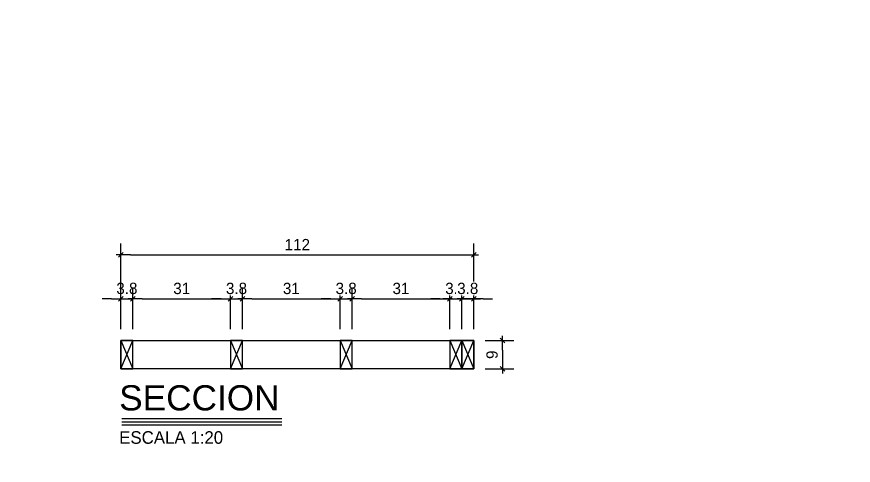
# Model space of a CAD drawing. Header units: millimetres. Extents: x 19458 to 19711, y 4351 to 4752.
# Drawn here: x 19503.885 to 19506.54, y 4521.525 to 4522.947 of the extents above; entities that cross this region are included whole.
import ezdxf
from ezdxf.enums import TextEntityAlignment as Align

# ---------------------------------------------------------------- set-up
doc = ezdxf.new("R2010")
doc.units = ezdxf.units.MM
for name, color, linetype in [('0 @ 0.2', 7, 'Continuous'), ('cotas', 1, 'Continuous'), ('cotas @ 400', 1, 'Continuous'), ('cotas @ 500', 1, 'Continuous'), ('PANELES PARED', 2, 'Continuous'), ('TEXTOS TITULOS @ 0.2', 3, 'Continuous')]:
    doc.layers.add(name, color=color, linetype=linetype)
doc.styles.add('century gothic', font='GOTHIC.TTF')
doc.styles.add('COTAS SMC', font='GOTHIC.TTF')
doc.styles.add('NOTAS', font='GOTHIC.TTF')
doc.styles.add('SMCtitulos', font='sanss___.ttf')
doc.dimstyles.new('ANOTATIVE 100 SMCONSTRUCCIONES', dxfattribs={"dimscale": 0, "dimtxt": 0.18, "dimasz": 0.15, "dimexe": 0.18, "dimexo": 0.09, "dimgap": 0.1, "dimtad": 1, "dimzin": 0, "dimdsep": 46, "dimtxsty": 'century gothic', "dimblk1": 'FLECHA1', "dimblk2": 'FLECHA1', "dimsah": 1, "dimcen": 0.18, "dimdle": 0.075, "dimclrd": 1, "dimclre": 1, "dimclrt": 2, "dimaunit": 1, "dimadec": 0, "dimazin": 0, "dimtfac": 0.75, "dimtix": 1, "dimtmove": 2, "dimatfit": 3, "dimfxl": 0.09, "dimtvp": 1.5, "dimtfill": 1, "dimtolj": 1, "dimtzin": 0, "dimarcsym": 0})
doc.dimstyles.new('ANOTATIVE CM SMCONSTRUCCIONES', dxfattribs={"dimscale": 0, "dimtxt": 0.18, "dimasz": 0.15, "dimexe": 0.18, "dimexo": 0.18, "dimgap": 0.07, "dimtad": 1, "dimdec": 1, "dimlfac": 100, "dimdsep": 46, "dimtxsty": 'century gothic', "dimblk1": 'FLECHA1', "dimblk2": 'FLECHA1', "dimsah": 1, "dimcen": 0.18, "dimdle": 0.075, "dimclrd": 1, "dimclre": 1, "dimclrt": 2, "dimaunit": 1, "dimadec": 0, "dimazin": 2, "dimtfac": 0.75, "dimtdec": 1, "dimtix": 1, "dimtmove": 2, "dimatfit": 3, "dimfxl": 0.09, "dimtvp": 1.5, "dimtfill": 1, "dimtolj": 1, "dimtzin": 0, "dimarcsym": 0})
doc.dimstyles.new('PIES SMCONSTRUCCIONES', dxfattribs={"dimscale": 0, "dimtxt": 0.18, "dimasz": 0.2, "dimexe": 0.18, "dimexo": 0, "dimgap": 0.1, "dimtad": 1, "dimdec": 0, "dimlfac": 39.370079, "dimzin": 0, "dimdsep": 46, "dimlunit": 4, "dimtxsty": 'COTAS SMC', "dimblk1": 'FLECHA1', "dimblk2": 'FLECHA1', "dimsah": 1, "dimcen": 0.2, "dimdle": 0.075, "dimclrd": 1, "dimclre": 1, "dimclrt": 2, "dimaunit": 1, "dimadec": 0, "dimazin": 0, "dimtfac": 0.75, "dimtdec": 0, "dimtix": 1, "dimtmove": 2, "dimatfit": 3, "dimfxl": 0.09, "dimtvp": 1.5, "dimtfill": 1, "dimtolj": 1, "dimtzin": 0, "dimarcsym": 0})

# ---------------------------------------------------------------- blocks, each defined once
blk = doc.blocks.new('FLECHA1')
at = {"color": 4}
blk.add_line((-0.246176, -0.248081), (0.248081, 0.25), dxfattribs=at)
at = {"color": 1}
blk.add_line((-1, 0), (0.496162, 0), dxfattribs=at)
blk = doc.blocks.new('*D574')
at = {"layer": 'cotas', "color": 1, "lineweight": -2, "transparency": 16777216}
for p, q in [((19614.326, 4625.8448), (19614.326, 4700.8448)), ((19570.9836, 4550.8448), (19524.326, 4550.8448)), ((19614.326, 4548.4298), (19614.326, 4550.8448)), ((19570.5339, 4548.4298), (19524.326, 4548.4298)), ((19614.326, 4473.4298), (19614.326, 4398.4298))]:
    blk.add_line(p, q, dxfattribs=at)
at = {"layer": 'Defpoints', "color": 0, "transparency": 16777216}
for p in [(19614.326, 4550.8448), (19615.9836, 4550.8448), (19615.5339, 4548.4298)]:
    blk.add_point(p, dxfattribs=at)
at = {"layer": 'cotas', "color": 1, "lineweight": -2, "transparency": 16777216, "xscale": 75, "yscale": 75, "zscale": 75}
for p, rotation in [((19614.326, 4550.8448), 270), ((19614.326, 4548.4298), 90)]:
    blk.add_blockref('FLECHA1', p, dxfattribs=dict(at, rotation=rotation))
at = {"layer": 'cotas', "color": 2, "transparency": 16777216, "insert": (19517.3376, 4549.6373), "char_height": 90, "attachment_point": 5, "rotation": 90, "style": 'century gothic', "bg_fill": 3, "box_fill_scale": 1.1, "bg_fill_color": 256, "bg_fill_true_color": 13158600, "bg_fill_transparency": 0}
blk.add_mtext('\\A1;2.42', dxfattribs=at)
blk = doc.blocks.new('*D626')
at = {"layer": 'cotas', "color": 1, "lineweight": -2, "transparency": 16777216}
for p, q in [((19614.326, 4610.8448), (19614.326, 4670.8448)), ((19579.9836, 4550.8448), (19542.326, 4550.8448)), ((19614.326, 4548.4298), (19614.326, 4550.8448)), ((19579.5339, 4548.4298), (19542.326, 4548.4298)), ((19614.326, 4488.4298), (19614.326, 4428.4298))]:
    blk.add_line(p, q, dxfattribs=at)
at = {"layer": 'Defpoints', "color": 0, "transparency": 16777216}
for p in [(19614.326, 4550.8448), (19615.9836, 4550.8448), (19615.5339, 4548.4298)]:
    blk.add_point(p, dxfattribs=at)
at = {"layer": 'cotas', "color": 1, "lineweight": -2, "transparency": 16777216, "xscale": 60, "yscale": 60, "zscale": 60}
for p, rotation in [((19614.326, 4550.8448), 270), ((19614.326, 4548.4298), 90)]:
    blk.add_blockref('FLECHA1', p, dxfattribs=dict(at, rotation=rotation))
at = {"layer": 'cotas', "color": 2, "transparency": 16777216, "insert": (19536.7353, 4549.6373), "char_height": 72, "attachment_point": 5, "rotation": 90, "style": 'century gothic', "bg_fill": 3, "box_fill_scale": 1.1, "bg_fill_color": 256, "bg_fill_true_color": 13158600, "bg_fill_transparency": 0}
blk.add_mtext('\\A1;2.42', dxfattribs=at)
blk = doc.blocks.new('*D629')
at = {"layer": 'cotas', "color": 1, "lineweight": -2, "transparency": 16777216}
for p, q in [((19620.0128, 4651.7533), (19620.0128, 4751.7533)), ((19620.4168, 4551.7533), (19530.0128, 4551.7533)), ((19620.0128, 4550.5333), (19620.0128, 4551.7533)), ((19620.4168, 4550.5333), (19530.0128, 4550.5333)), ((19620.0128, 4450.5333), (19620.0128, 4350.5333))]:
    blk.add_line(p, q, dxfattribs=at)
at = {"layer": 'Defpoints', "color": 0, "transparency": 16777216}
for p in [(19620.0128, 4551.7533), (19620.4168, 4551.7533), (19620.4168, 4550.5333)]:
    blk.add_point(p, dxfattribs=at)
at = {"layer": 'cotas', "color": 1, "lineweight": -2, "transparency": 16777216, "xscale": 100, "yscale": 100, "zscale": 100}
for p, rotation in [((19620.0128, 4551.7533), 270), ((19620.0128, 4550.5333), 90)]:
    blk.add_blockref('FLECHA1', p, dxfattribs=dict(at, rotation=rotation))
at = {"layer": 'cotas', "color": 2, "transparency": 16777216, "insert": (19523.8809, 4551.1433), "char_height": 90, "attachment_point": 5, "rotation": 90, "style": 'COTAS SMC', "bg_fill": 3, "box_fill_scale": 1.1, "bg_fill_color": 256, "bg_fill_true_color": 13158600, "bg_fill_transparency": 0}
blk.add_mtext("\\A1;4'", dxfattribs=at)
blk = doc.blocks.new('*D679')
at = {"layer": 'cotas', "color": 1, "lineweight": -2, "transparency": 16777216}
for p, q in [((19620.0128, 4631.7533), (19620.0128, 4711.7533)), ((19620.4168, 4551.7533), (19548.0128, 4551.7533)), ((19620.0128, 4550.5333), (19620.0128, 4551.7533)), ((19620.4168, 4550.5333), (19548.0128, 4550.5333)), ((19620.0128, 4470.5333), (19620.0128, 4390.5333))]:
    blk.add_line(p, q, dxfattribs=at)
at = {"layer": 'Defpoints', "color": 0, "transparency": 16777216}
for p in [(19620.0128, 4551.7533), (19620.4168, 4551.7533), (19620.4168, 4550.5333)]:
    blk.add_point(p, dxfattribs=at)
at = {"layer": 'cotas', "color": 1, "lineweight": -2, "transparency": 16777216, "xscale": 80, "yscale": 80, "zscale": 80}
for p, rotation in [((19620.0128, 4551.7533), 270), ((19620.0128, 4550.5333), 90)]:
    blk.add_blockref('FLECHA1', p, dxfattribs=dict(at, rotation=rotation))
at = {"layer": 'cotas', "color": 2, "transparency": 16777216, "insert": (19543.1073, 4551.1433), "char_height": 72, "attachment_point": 5, "rotation": 90, "style": 'COTAS SMC', "bg_fill": 3, "box_fill_scale": 1.1, "bg_fill_color": 256, "bg_fill_true_color": 13158600, "bg_fill_transparency": 0}
blk.add_mtext("\\A1;4'", dxfattribs=at)
blk = doc.blocks.new('PZ1')
at = {"layer": 'PANELES PARED'}
for p, q in [((19503.9863, 4507.8495), (19504.0243, 4507.7595)), ((19503.9863, 4507.7595), (19504.0243, 4507.8495))]:
    blk.add_line(p, q, dxfattribs=at)
blk.add_lwpolyline([(19503.9863, 4507.7595), (19504.0243, 4507.7595), (19504.0243, 4507.8495), (19503.9863, 4507.8495)], close=True, dxfattribs=at)
blk = doc.blocks.new('*U235')
at = {"color": 2}
blk.add_line((0, 0.052), (2.541, 0.052), dxfattribs=at)
at = {"color": 250}
blk.add_line((0, 0), (2.541, 0), dxfattribs=at)
at = {"color": 7}
blk.add_line((0, -0.047), (2.541, -0.047), dxfattribs=at)
at = {"color": 0, "linetype": 'ByBlock', "lineweight": -2, "style": 'NOTAS'}
for tag, p in [('1TITLE', (0.027, 1.014)), ('2TITLE', (-0.043, 0.181))]:
    blk.add_attdef(tag, p, '', height=0.3, dxfattribs=at)
blk.add_attdef('SCALE', text='', height=0.18, dxfattribs=at).set_placement((-0.043, -0.148), align=Align.TOP_LEFT)
blk = doc.blocks.new('*D336')
at = {"color": 1, "lineweight": -2, "transparency": 16777216}
for p, q in [((19505.3712, 4521.9201), (19505.4624, 4521.9201)), ((19505.4264, 4521.8901), (19505.4264, 4521.8601)), ((19505.3712, 4521.8301), (19505.4624, 4521.8301))]:
    blk.add_line(p, q, dxfattribs=at)
at = {"layer": 'Defpoints', "color": 0, "transparency": 16777216}
for p in [(19505.3352, 4521.9201), (19505.3352, 4521.8301), (19505.4264, 4521.8301)]:
    blk.add_point(p, dxfattribs=at)
at = {"color": 1, "lineweight": -2, "transparency": 16777216, "xscale": 0.03, "yscale": 0.03, "zscale": 0.03}
for p, rotation in [((19505.4264, 4521.9201), 90), ((19505.4264, 4521.8301), 270)]:
    blk.add_blockref('FLECHA1', p, dxfattribs=dict(at, rotation=rotation))
at = {"color": 2, "transparency": 16777216, "insert": (19505.3935, 4521.8751), "char_height": 0.036, "attachment_point": 5, "rotation": 90, "style": 'century gothic', "bg_fill": 3, "box_fill_scale": 1.1, "bg_fill_color": 256, "bg_fill_true_color": 13158600, "bg_fill_transparency": 0}
blk.add_mtext('\\A1;9', dxfattribs=at)
blk = doc.blocks.new('*D337')
at = {"color": 1, "lineweight": -2, "transparency": 16777216}
for p, q in [((19504.2152, 4521.9561), (19504.2152, 4522.0883)), ((19504.2532, 4521.9561), (19504.2532, 4522.0883)), ((19504.1852, 4522.0523), (19504.1552, 4522.0523)), ((19504.2152, 4522.0523), (19504.2532, 4522.0523)), ((19504.2832, 4522.0523), (19504.3132, 4522.0523))]:
    blk.add_line(p, q, dxfattribs=at)
at = {"layer": 'Defpoints', "color": 0, "transparency": 16777216}
for p in [(19504.2152, 4521.9201), (19504.2532, 4521.9201)]:
    blk.add_point(p, dxfattribs=at)
at = {"color": 1, "lineweight": -2, "transparency": 16777216, "xscale": 0.03, "yscale": 0.03, "zscale": 0.03}
blk.add_blockref('FLECHA1', (19504.2152, 4522.0523), dxfattribs=at)
at = {"color": 1, "lineweight": -2, "transparency": 16777216, "xscale": 0.03, "yscale": 0.03, "zscale": 0.03, "rotation": 180}
blk.add_blockref('FLECHA1', (19504.2532, 4522.0523), dxfattribs=at)
at = {"color": 2, "transparency": 16777216, "insert": (19504.2342, 4522.0852), "char_height": 0.036, "attachment_point": 5, "style": 'century gothic', "bg_fill": 3, "box_fill_scale": 1.1, "bg_fill_color": 256, "bg_fill_true_color": 13158600, "bg_fill_transparency": 0}
blk.add_mtext('\\A1;3.8', dxfattribs=at)
at = {"layer": 'Defpoints', "color": 0, "transparency": 16777216}
blk.add_point((19504.2532, 4522.0523), dxfattribs=at)
blk = doc.blocks.new('*D338')
at = {"color": 1, "lineweight": -2, "transparency": 16777216}
for p, q in [((19504.2532, 4521.9561), (19504.2532, 4522.0883)), ((19504.5632, 4521.9561), (19504.5632, 4522.0883)), ((19504.2832, 4522.0523), (19504.5332, 4522.0523))]:
    blk.add_line(p, q, dxfattribs=at)
at = {"layer": 'Defpoints', "color": 0, "transparency": 16777216}
for p in [(19504.5632, 4522.0523), (19504.2532, 4521.9201), (19504.5632, 4521.9201)]:
    blk.add_point(p, dxfattribs=at)
at = {"color": 1, "lineweight": -2, "transparency": 16777216, "xscale": 0.03, "yscale": 0.03, "zscale": 0.03, "rotation": 180}
blk.add_blockref('FLECHA1', (19504.2532, 4522.0523), dxfattribs=at)
at = {"color": 1, "lineweight": -2, "transparency": 16777216, "xscale": 0.03, "yscale": 0.03, "zscale": 0.03}
blk.add_blockref('FLECHA1', (19504.5632, 4522.0523), dxfattribs=at)
at = {"color": 2, "transparency": 16777216, "insert": (19504.4082, 4522.0852), "char_height": 0.036, "attachment_point": 5, "style": 'century gothic', "bg_fill": 3, "box_fill_scale": 1.1, "bg_fill_color": 256, "bg_fill_true_color": 13158600, "bg_fill_transparency": 0}
blk.add_mtext('\\A1;31', dxfattribs=at)
blk = doc.blocks.new('*D339')
at = {"color": 1, "lineweight": -2, "transparency": 16777216}
for p, q in [((19504.5632, 4521.9561), (19504.5632, 4522.0883)), ((19504.6012, 4521.9561), (19504.6012, 4522.0883)), ((19504.5332, 4522.0523), (19504.5032, 4522.0523)), ((19504.5632, 4522.0523), (19504.6012, 4522.0523)), ((19504.6312, 4522.0523), (19504.6612, 4522.0523))]:
    blk.add_line(p, q, dxfattribs=at)
at = {"layer": 'Defpoints', "color": 0, "transparency": 16777216}
for p in [(19504.5632, 4521.9201), (19504.6012, 4521.9201)]:
    blk.add_point(p, dxfattribs=at)
at = {"color": 1, "lineweight": -2, "transparency": 16777216, "xscale": 0.03, "yscale": 0.03, "zscale": 0.03}
blk.add_blockref('FLECHA1', (19504.5632, 4522.0523), dxfattribs=at)
at = {"color": 1, "lineweight": -2, "transparency": 16777216, "xscale": 0.03, "yscale": 0.03, "zscale": 0.03, "rotation": 180}
blk.add_blockref('FLECHA1', (19504.6012, 4522.0523), dxfattribs=at)
at = {"color": 2, "transparency": 16777216, "insert": (19504.5822, 4522.0852), "char_height": 0.036, "attachment_point": 5, "style": 'century gothic', "bg_fill": 3, "box_fill_scale": 1.1, "bg_fill_color": 256, "bg_fill_true_color": 13158600, "bg_fill_transparency": 0}
blk.add_mtext('\\A1;3.8', dxfattribs=at)
at = {"layer": 'Defpoints', "color": 0, "transparency": 16777216}
blk.add_point((19504.6012, 4522.0523), dxfattribs=at)
blk = doc.blocks.new('*D340')
at = {"color": 1, "lineweight": -2, "transparency": 16777216}
for p, q in [((19504.6012, 4521.9561), (19504.6012, 4522.0883)), ((19504.9112, 4521.9561), (19504.9112, 4522.0883)), ((19504.6312, 4522.0523), (19504.8812, 4522.0523))]:
    blk.add_line(p, q, dxfattribs=at)
at = {"layer": 'Defpoints', "color": 0, "transparency": 16777216}
for p in [(19504.9112, 4522.0523), (19504.6012, 4521.9201), (19504.9112, 4521.9201)]:
    blk.add_point(p, dxfattribs=at)
at = {"color": 1, "lineweight": -2, "transparency": 16777216, "xscale": 0.03, "yscale": 0.03, "zscale": 0.03, "rotation": 180}
blk.add_blockref('FLECHA1', (19504.6012, 4522.0523), dxfattribs=at)
at = {"color": 1, "lineweight": -2, "transparency": 16777216, "xscale": 0.03, "yscale": 0.03, "zscale": 0.03}
blk.add_blockref('FLECHA1', (19504.9112, 4522.0523), dxfattribs=at)
at = {"color": 2, "transparency": 16777216, "insert": (19504.7562, 4522.0852), "char_height": 0.036, "attachment_point": 5, "style": 'century gothic', "bg_fill": 3, "box_fill_scale": 1.1, "bg_fill_color": 256, "bg_fill_true_color": 13158600, "bg_fill_transparency": 0}
blk.add_mtext('\\A1;31', dxfattribs=at)
blk = doc.blocks.new('*D341')
at = {"color": 1, "lineweight": -2, "transparency": 16777216}
for p, q in [((19504.9112, 4521.9561), (19504.9112, 4522.0883)), ((19504.9492, 4521.9561), (19504.9492, 4522.0883)), ((19504.8812, 4522.0523), (19504.8512, 4522.0523)), ((19504.9112, 4522.0523), (19504.9492, 4522.0523)), ((19504.9792, 4522.0523), (19505.0092, 4522.0523))]:
    blk.add_line(p, q, dxfattribs=at)
at = {"layer": 'Defpoints', "color": 0, "transparency": 16777216}
for p in [(19504.9112, 4521.9201), (19504.9492, 4521.9201)]:
    blk.add_point(p, dxfattribs=at)
at = {"color": 1, "lineweight": -2, "transparency": 16777216, "xscale": 0.03, "yscale": 0.03, "zscale": 0.03}
blk.add_blockref('FLECHA1', (19504.9112, 4522.0523), dxfattribs=at)
at = {"color": 1, "lineweight": -2, "transparency": 16777216, "xscale": 0.03, "yscale": 0.03, "zscale": 0.03, "rotation": 180}
blk.add_blockref('FLECHA1', (19504.9492, 4522.0523), dxfattribs=at)
at = {"color": 2, "transparency": 16777216, "insert": (19504.9302, 4522.0852), "char_height": 0.036, "attachment_point": 5, "style": 'century gothic', "bg_fill": 3, "box_fill_scale": 1.1, "bg_fill_color": 256, "bg_fill_true_color": 13158600, "bg_fill_transparency": 0}
blk.add_mtext('\\A1;3.8', dxfattribs=at)
at = {"layer": 'Defpoints', "color": 0, "transparency": 16777216}
blk.add_point((19504.9492, 4522.0523), dxfattribs=at)
blk = doc.blocks.new('*D342')
at = {"color": 1, "lineweight": -2, "transparency": 16777216}
for p, q in [((19504.9492, 4521.9561), (19504.9492, 4522.0883)), ((19505.2592, 4521.9561), (19505.2592, 4522.0883)), ((19504.9792, 4522.0523), (19505.2292, 4522.0523))]:
    blk.add_line(p, q, dxfattribs=at)
at = {"layer": 'Defpoints', "color": 0, "transparency": 16777216}
for p in [(19505.2592, 4522.0523), (19504.9492, 4521.9201), (19505.2592, 4521.9201)]:
    blk.add_point(p, dxfattribs=at)
at = {"color": 1, "lineweight": -2, "transparency": 16777216, "xscale": 0.03, "yscale": 0.03, "zscale": 0.03, "rotation": 180}
blk.add_blockref('FLECHA1', (19504.9492, 4522.0523), dxfattribs=at)
at = {"color": 1, "lineweight": -2, "transparency": 16777216, "xscale": 0.03, "yscale": 0.03, "zscale": 0.03}
blk.add_blockref('FLECHA1', (19505.2592, 4522.0523), dxfattribs=at)
at = {"color": 2, "transparency": 16777216, "insert": (19505.1042, 4522.0852), "char_height": 0.036, "attachment_point": 5, "style": 'century gothic', "bg_fill": 3, "box_fill_scale": 1.1, "bg_fill_color": 256, "bg_fill_true_color": 13158600, "bg_fill_transparency": 0}
blk.add_mtext('\\A1;31', dxfattribs=at)
blk = doc.blocks.new('*D343')
at = {"color": 1, "lineweight": -2, "transparency": 16777216}
for p, q in [((19504.2152, 4521.9561), (19504.2152, 4522.228)), ((19505.3352, 4521.9561), (19505.3352, 4522.228)), ((19504.2452, 4522.192), (19505.3052, 4522.192))]:
    blk.add_line(p, q, dxfattribs=at)
at = {"layer": 'Defpoints', "color": 0, "transparency": 16777216}
for p in [(19505.3352, 4522.192), (19504.2152, 4521.9201), (19505.3352, 4521.9201)]:
    blk.add_point(p, dxfattribs=at)
at = {"color": 1, "lineweight": -2, "transparency": 16777216, "xscale": 0.03, "yscale": 0.03, "zscale": 0.03, "rotation": 180}
blk.add_blockref('FLECHA1', (19504.2152, 4522.192), dxfattribs=at)
at = {"color": 1, "lineweight": -2, "transparency": 16777216, "xscale": 0.03, "yscale": 0.03, "zscale": 0.03}
blk.add_blockref('FLECHA1', (19505.3352, 4522.192), dxfattribs=at)
at = {"color": 2, "transparency": 16777216, "insert": (19504.7752, 4522.2244), "char_height": 0.036, "attachment_point": 5, "style": 'century gothic', "bg_fill": 3, "box_fill_scale": 1.1, "bg_fill_color": 256, "bg_fill_true_color": 13158600, "bg_fill_transparency": 0}
blk.add_mtext('\\A1;112', dxfattribs=at)
blk = doc.blocks.new('*D344')
at = {"color": 1, "lineweight": -2, "transparency": 16777216}
for p, q in [((19505.2592, 4521.9561), (19505.2592, 4522.0883)), ((19505.2972, 4521.9561), (19505.2972, 4522.0883)), ((19505.2292, 4522.0523), (19505.1992, 4522.0523)), ((19505.2592, 4522.0523), (19505.2972, 4522.0523)), ((19505.3272, 4522.0523), (19505.3572, 4522.0523))]:
    blk.add_line(p, q, dxfattribs=at)
at = {"layer": 'Defpoints', "color": 0, "transparency": 16777216}
for p in [(19505.2592, 4521.9201), (19505.2972, 4521.9201)]:
    blk.add_point(p, dxfattribs=at)
at = {"color": 1, "lineweight": -2, "transparency": 16777216, "xscale": 0.03, "yscale": 0.03, "zscale": 0.03}
blk.add_blockref('FLECHA1', (19505.2592, 4522.0523), dxfattribs=at)
at = {"color": 1, "lineweight": -2, "transparency": 16777216, "xscale": 0.03, "yscale": 0.03, "zscale": 0.03, "rotation": 180}
blk.add_blockref('FLECHA1', (19505.2972, 4522.0523), dxfattribs=at)
at = {"color": 2, "transparency": 16777216, "insert": (19505.2782, 4522.0852), "char_height": 0.036, "attachment_point": 5, "style": 'century gothic', "bg_fill": 3, "box_fill_scale": 1.1, "bg_fill_color": 256, "bg_fill_true_color": 13158600, "bg_fill_transparency": 0}
blk.add_mtext('\\A1;3.8', dxfattribs=at)
at = {"layer": 'Defpoints', "color": 0, "transparency": 16777216}
blk.add_point((19505.2972, 4522.0523), dxfattribs=at)
blk = doc.blocks.new('*D345')
at = {"color": 1, "lineweight": -2, "transparency": 16777216}
for p, q in [((19505.2972, 4521.9561), (19505.2972, 4522.0883)), ((19505.3352, 4521.9561), (19505.3352, 4522.0883)), ((19505.2672, 4522.0523), (19505.2372, 4522.0523)), ((19505.2972, 4522.0523), (19505.3352, 4522.0523)), ((19505.3652, 4522.0523), (19505.3952, 4522.0523))]:
    blk.add_line(p, q, dxfattribs=at)
at = {"layer": 'Defpoints', "color": 0, "transparency": 16777216}
for p in [(19505.2972, 4521.9201), (19505.3352, 4521.9201)]:
    blk.add_point(p, dxfattribs=at)
at = {"color": 1, "lineweight": -2, "transparency": 16777216, "xscale": 0.03, "yscale": 0.03, "zscale": 0.03}
blk.add_blockref('FLECHA1', (19505.2972, 4522.0523), dxfattribs=at)
at = {"color": 1, "lineweight": -2, "transparency": 16777216, "xscale": 0.03, "yscale": 0.03, "zscale": 0.03, "rotation": 180}
blk.add_blockref('FLECHA1', (19505.3352, 4522.0523), dxfattribs=at)
at = {"color": 2, "transparency": 16777216, "insert": (19505.3162, 4522.0852), "char_height": 0.036, "attachment_point": 5, "style": 'century gothic', "bg_fill": 3, "box_fill_scale": 1.1, "bg_fill_color": 256, "bg_fill_true_color": 13158600, "bg_fill_transparency": 0}
blk.add_mtext('\\A1;3.8', dxfattribs=at)
at = {"layer": 'Defpoints', "color": 0, "transparency": 16777216}
blk.add_point((19505.3352, 4522.0523), dxfattribs=at)
blk = doc.blocks.new('*U734')
at = {"layer": 'cotas @ 500'}
dim = blk.add_linear_dim(base=(19614.3260382735, 4550.8448237801), p1=(19615.5338597089, 4548.4298237801), p2=(19615.9836080801, 4550.8448237801), angle=90, dimstyle='ANOTATIVE 100 SMCONSTRUCCIONES', override={"dimscale": 500, "dimtix": 1, "dimtofl": 1, "dimtmove": 1, "dimatfit": 1}, dxfattribs=at)
dim.commit()
dim.dimension.update_dxf_attribs({"geometry": '*D574', "text_midpoint": (19517.3375950376, 4549.6373237801)})
at = {"layer": 'cotas @ 400'}
dim = blk.add_linear_dim(base=(19614.3260382735, 4550.8448237801), p1=(19615.5338597089, 4548.4298237801), p2=(19615.9836080801, 4550.8448237801), angle=90, dimstyle='ANOTATIVE 100 SMCONSTRUCCIONES', override={"dimscale": 400, "dimtix": 1, "dimtofl": 1, "dimtmove": 1, "dimatfit": 1}, dxfattribs=at)
dim.commit()
dim.dimension.update_dxf_attribs({"geometry": '*D626', "text_midpoint": (19536.7352836848, 4549.6373237801)})
blk = doc.blocks.new('*U736')
at = {"layer": 'cotas @ 500'}
dim = blk.add_linear_dim(base=(19620.0128, 4551.7533), p1=(19620.4168, 4550.5333), p2=(19620.4168, 4551.7533), angle=90, dimstyle='PIES SMCONSTRUCCIONES', override={"dimscale": 500, "dimtix": 1, "dimtofl": 1, "dimtmove": 2, "dimatfit": 3}, dxfattribs=at)
dim.commit()
dim.dimension.update_dxf_attribs({"geometry": '*D629', "text_midpoint": (19523.8809, 4551.1433)})
at = {"layer": 'cotas @ 400'}
dim = blk.add_linear_dim(base=(19620.0128, 4551.7533), p1=(19620.4168, 4550.5333), p2=(19620.4168, 4551.7533), angle=90, dimstyle='PIES SMCONSTRUCCIONES', override={"dimscale": 400, "dimtix": 1, "dimtofl": 1, "dimtmove": 2, "dimatfit": 3}, dxfattribs=at)
dim.commit()
dim.dimension.update_dxf_attribs({"geometry": '*D679', "text_midpoint": (19543.1073, 4551.1433)})

msp = doc.modelspace()

# ---------------------------------------------------------------- block references
at = {"layer": 'cotas'}
msp.add_blockref('*U734', (0, 0), dxfattribs=at)

# ---------------------------------------------------------------- next in the draw order: block references
msp.add_blockref('*U736', (0, 0), dxfattribs=at)

# ---------------------------------------------------------------- next in the draw order: linework, layer by layer
at = {"layer": 'PANELES PARED'}
msp.add_lwpolyline([(19504.2152, 4521.9201), (19505.3352, 4521.9201), (19505.3352, 4521.8301), (19504.2152, 4521.8301)], close=True, dxfattribs=at)

# ---------------------------------------------------------------- next in the draw order: block references
for p in [(0.2289, 14.0707), (0.5769, 14.0707), (0.9249, 14.0707)]:
    msp.add_blockref('PZ1', p)
at = {"layer": 'TEXTOS TITULOS @ 0.2'}
ref = msp.add_blockref('*U235', (19504.2183, 4521.6621), dxfattribs=dict(at, xscale=0.2, yscale=0.2, zscale=0.2))
ref.add_attrib('2TITLE', 'SECCION', (19504.2097, 4521.6984), dxfattribs={"layer": '0', "color": 0, "linetype": 'ByBlock', "lineweight": -2, "height": 0.08, "style": 'SMCtitulos'})
ref.add_attrib('SCALE', 'ESCALA 1:20', dxfattribs={"layer": '0', "color": 0, "linetype": 'ByBlock', "lineweight": -2, "height": 0.04, "style": 'NOTAS'}).set_placement((19504.2097, 4521.6326), align=Align.TOP_LEFT)

# ---------------------------------------------------------------- next in the draw order: dimensions: what is measured, and where the dimension line sits
at = {"layer": '0 @ 0.2'}
dim = msp.add_linear_dim(base=(19504.2532, 4522.0523), p1=(19504.2152, 4521.9201), p2=(19504.2532, 4521.9201), dimstyle='ANOTATIVE CM SMCONSTRUCCIONES', override={"dimscale": 0.2, "dimtix": 1, "dimtofl": 1, "dimtmove": 2, "dimatfit": 3}, dxfattribs=at)
dim.commit()
dim.dimension.update_dxf_attribs({"geometry": '*D337', "text_midpoint": (19504.2342, 4522.0852)})
dim = msp.add_linear_dim(base=(19505.4264, 4521.8301), p1=(19505.3352, 4521.9201), p2=(19505.3352, 4521.8301), angle=90, dimstyle='ANOTATIVE CM SMCONSTRUCCIONES', override={"dimscale": 0.2, "dimtix": 1, "dimtofl": 1, "dimtmove": 2, "dimatfit": 3}, dxfattribs=at)
dim.commit()
dim.dimension.update_dxf_attribs({"geometry": '*D336', "text_midpoint": (19505.3935, 4521.8751)})

# ---------------------------------------------------------------- next in the draw order: dimensions: what is measured, and where the dimension line sits
dim = msp.add_linear_dim(base=(19504.5632, 4522.0523), p1=(19504.2532, 4521.9201), p2=(19504.5632, 4521.9201), dimstyle='ANOTATIVE CM SMCONSTRUCCIONES', override={"dimscale": 0.2, "dimtix": 1, "dimtofl": 1, "dimtmove": 2, "dimatfit": 3}, dxfattribs=at)
dim.commit()
dim.dimension.update_dxf_attribs({"geometry": '*D338', "text_midpoint": (19504.4082, 4522.0852)})

# ---------------------------------------------------------------- next in the draw order: dimensions: what is measured, and where the dimension line sits
dim = msp.add_linear_dim(base=(19504.6012, 4522.0523), p1=(19504.5632, 4521.9201), p2=(19504.6012, 4521.9201), dimstyle='ANOTATIVE CM SMCONSTRUCCIONES', override={"dimscale": 0.2, "dimtix": 1, "dimtofl": 1, "dimtmove": 2, "dimatfit": 3}, dxfattribs=at)
dim.commit()
dim.dimension.update_dxf_attribs({"geometry": '*D339', "text_midpoint": (19504.5822, 4522.0852)})

# ---------------------------------------------------------------- next in the draw order: dimensions: what is measured, and where the dimension line sits
dim = msp.add_linear_dim(base=(19504.9112, 4522.0523), p1=(19504.6012, 4521.9201), p2=(19504.9112, 4521.9201), dimstyle='ANOTATIVE CM SMCONSTRUCCIONES', override={"dimscale": 0.2, "dimtix": 1, "dimtofl": 1, "dimtmove": 2, "dimatfit": 3}, dxfattribs=at)
dim.commit()
dim.dimension.update_dxf_attribs({"geometry": '*D340', "text_midpoint": (19504.7562, 4522.0852)})

# ---------------------------------------------------------------- next in the draw order: dimensions: what is measured, and where the dimension line sits
dim = msp.add_linear_dim(base=(19504.9492, 4522.0523), p1=(19504.9112, 4521.9201), p2=(19504.9492, 4521.9201), dimstyle='ANOTATIVE CM SMCONSTRUCCIONES', override={"dimscale": 0.2, "dimtix": 1, "dimtofl": 1, "dimtmove": 2, "dimatfit": 3}, dxfattribs=at)
dim.commit()
dim.dimension.update_dxf_attribs({"geometry": '*D341', "text_midpoint": (19504.9302, 4522.0852)})

# ---------------------------------------------------------------- next in the draw order: dimensions: what is measured, and where the dimension line sits
dim = msp.add_linear_dim(base=(19505.2592, 4522.0523), p1=(19504.9492, 4521.9201), p2=(19505.2592, 4521.9201), dimstyle='ANOTATIVE CM SMCONSTRUCCIONES', override={"dimscale": 0.2, "dimtix": 1, "dimtofl": 1, "dimtmove": 2, "dimatfit": 3}, dxfattribs=at)
dim.commit()
dim.dimension.update_dxf_attribs({"geometry": '*D342', "text_midpoint": (19505.1042, 4522.0852)})

# ---------------------------------------------------------------- next in the draw order: dimensions: what is measured, and where the dimension line sits
dim = msp.add_linear_dim(base=(19505.3352, 4522.192), p1=(19504.2152, 4521.9201), p2=(19505.3352, 4521.9201), dimstyle='ANOTATIVE CM SMCONSTRUCCIONES', override={"dimscale": 0.2, "dimtix": 1, "dimtofl": 1, "dimtmove": 2, "dimatfit": 3}, dxfattribs=at)
dim.commit()
dim.dimension.update_dxf_attribs({"geometry": '*D343', "text_midpoint": (19504.7752, 4522.2244)})

# ---------------------------------------------------------------- next in the draw order: block references
for p in [(1.2729, 14.0707), (1.3109, 14.0707)]:
    msp.add_blockref('PZ1', p)

# ---------------------------------------------------------------- next in the draw order: dimensions: what is measured, and where the dimension line sits
dim = msp.add_linear_dim(base=(19505.2972, 4522.0523), p1=(19505.2592, 4521.9201), p2=(19505.2972, 4521.9201), dimstyle='ANOTATIVE CM SMCONSTRUCCIONES', override={"dimscale": 0.2, "dimtix": 1, "dimtofl": 1, "dimtmove": 2, "dimatfit": 3}, dxfattribs=at)
dim.commit()
dim.dimension.update_dxf_attribs({"geometry": '*D344', "text_midpoint": (19505.2782, 4522.0852)})

# ---------------------------------------------------------------- next in the draw order: dimensions: what is measured, and where the dimension line sits
dim = msp.add_linear_dim(base=(19505.3352, 4522.0523), p1=(19505.2972, 4521.9201), p2=(19505.3352, 4521.9201), dimstyle='ANOTATIVE CM SMCONSTRUCCIONES', override={"dimscale": 0.2, "dimtix": 1, "dimtofl": 1, "dimtmove": 2, "dimatfit": 3}, dxfattribs=at)
dim.commit()
dim.dimension.update_dxf_attribs({"geometry": '*D345', "text_midpoint": (19505.3162, 4522.0852)})

doc.saveas('drawing.dxf')
